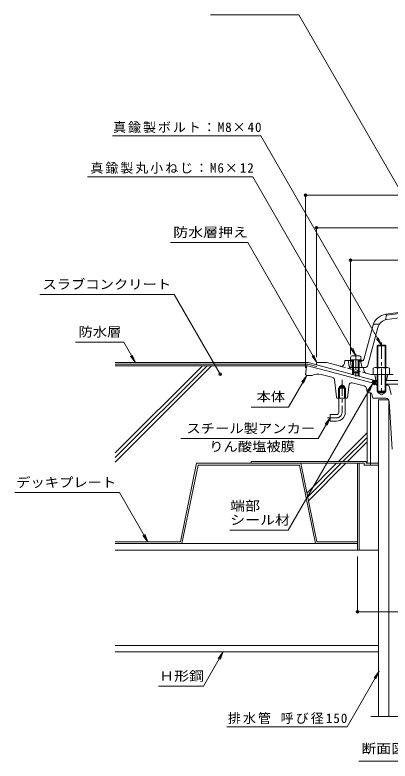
# Model space of a CAD drawing. Units: millimetres at full size, sheet at 1:3; details may follow other scales. Extents: x -699 to 802, y -582 to 582.
# Drawn here: x -699 to -352, y -511 to 178 of the extents above; entities that cross this region are included whole.
import ezdxf
from ezdxf.enums import TextEntityAlignment as Align

# ---------------------------------------------------------------- set-up
doc = ezdxf.new("R2010")
doc.units = ezdxf.units.MM
doc.header["$LTSCALE"] = 3
doc.header["$PDMODE"] = 32
doc.header["$PDSIZE"] = 2.4
doc.linetypes.add('CHAIN1', pattern=[8, 5, -1, 1, -1])
doc.linetypes.add('DASHED1', pattern=[1.8, 1.2, -0.6])
for name, color, linetype, lineweight in [('0-0_通り芯', 3, 'Continuous', 9), ('0-1_躯体', 2, 'Continuous', 9), ('0-2_仕上', 6, 'Continuous', 9), ('0-3_建具', 4, 'Continuous', 9), ('0-4_その他', 7, 'Continuous', 9), ('0-5_寸法', 7, 'Continuous', 9), ('0-6_ハッチ', 6, 'Continuous', 9), ('0-8_041', 4, 'Continuous', 9), ('0-9_051', 2, 'DASHED1', 9), ('0-A_061', 4, 'Continuous', 9), ('0-B_062', 1, 'Continuous', 5), ('0-C_084', 5, 'Continuous', 5), ('0-E_090', 4, 'Continuous', 9), ('0-F_092', 6, 'Continuous', 9)]:
    doc.layers.add(name, color=color, linetype=linetype, lineweight=lineweight)
doc.styles.add('ＭＳ ゴシック', font='')
doc.styles.get('ＭＳ ゴシック').set_extended_font_data('MS Gothic')

msp = doc.modelspace()

# ---------------------------------------------------------------- linework, layer by layer
at = {"layer": '0-0_通り芯'}
for p, q in [((-429.373, -146.973), (-430.263, -154.097)), ((-368.953, -161.989), (-428.263, -146.097)), ((-404.924, -157.009), (-415.995, -154.043)), ((-403.477, -158.818), (-401.72, -175.203)), ((-398.996, -176.097), (-398.996, -165.097)), ((-394.276, -165.097), (-396.636, -163.734)), ((-394.276, -176.097), (-394.276, -165.097)), ((-389.926, -163.46), (-391.507, -175.23)), ((-376.121, -164.727), (-387.402, -161.704)), ((-368.246, -163.213), (-368.954, -161.989)), ((-368.246, -163.213), (-366.798, -163.602)), ((-366.798, -163.602), (-365.615, -162.919)), ((-365.294, -163.112), (-364.263, -163.112)), ((-364.58, -164.097), (-363.587, -164.097)), ((-356.94, -164.097), (-354.054, -164.097)), ((-356.263, -163.112), (-195.232, -163.112)), ((-351.263, -172.687), (-353.08, -164.87)), ((-373.94, -167.121), (-373.405, -170.265)), ((-372.419, -171.097), (-370.083, -171.097)), ((-368.424, -175.293), (-369.102, -171.901)), ((-363.587, -171.097), (-363.587, -170.097)), ((-363.587, -171.097), (-360.263, -173.016)), ((-363.587, -171.097), (-356.94, -171.097)), ((-356.94, -171.097), (-360.263, -173.016)), ((-356.94, -170.097), (-356.94, -171.097)), ((-400.725, -176.097), (-392.498, -176.097)), ((-367.443, -176.097), (-356.082, -176.097)), ((-353.087, -178.91), (-350.322, -223.159)), ((-284.585, -469.821), (-369.943, -469.821))]:
    msp.add_line(p, q, dxfattribs=at)
for points in [[(-430.263, -154.097), (-429.263, -155.097), (-424.263, -155.097)], [(-394.276, -165.097), (-398.996, -165.097), (-396.636, -163.734)]]:
    msp.add_lwpolyline(points, dxfattribs=at)
for centre, radius, start, end in [((-428.38, -147.097), 1, 90, 172.87579), ((-418.842, -164.668), 11, 74.99992, 119.52835), ((-405.466, -159.031), 2, 6.12337, 75.00002), ((-387.944, -163.726), 2, 75.00023, 172.35054), ((-376.898, -167.625), 3, 9.66472, 74.99988), ((-366.48, -164.722), 2, 18.2177, 64.36868), ((-354.054, -165.097), 1, 13.08621, 90), ((-372.419, -170.097), 1, 189.66479, 270), ((-370.083, -172.097), 1, 11.30974, 90), ((-400.725, -175.097), 1, 186.12358, 270), ((-392.498, -175.097), 1, 270, 352.35046), ((-367.443, -175.097), 1, 191.30998, 270), ((-356.082, -179.097), 3, 3.57637, 90)]:
    msp.add_arc(centre, radius, start, end, dxfattribs=at)
at = {"layer": '0-1_躯体'}
for p, q in [((-419.943, -143.205), (-420.443, -144.205)), ((-410.652, -143.205), (-419.943, -143.205)), ((-398.153, -146.554), (-410.652, -143.205)), ((-394.415, -144.133), (-393.943, -141.205)), ((-390.943, -141.205), (-393.943, -141.205)), ((-389.911, -146.493), (-390.943, -141.205)), ((-387.943, -141.205), (-390.943, -141.205)), ((-419.029, -145.619), (-366.46, -159.705)), ((-386.943, -147.705), (-388.439, -147.705)), ((-377.756, -147.705), (-380.943, -147.705)), ((-376.777, -148.501), (-376.194, -151.3)), ((-386.943, -151.835), (-386.943, -154.217)), ((-386.073, -152.705), (-386.073, -154.45)), ((-381.813, -152.705), (-381.813, -155.591)), ((-380.943, -151.835), (-380.943, -155.824)), ((-374.754, -152.824), (-369.6, -154.205)), ((-364.263, -154.205), (-369.6, -154.205)), ((-366.443, -154.205), (-365.443, -159.705)), ((-349.278, -154.205), (-356.443, -154.205)), ((-354.443, -154.205), (-355.443, -159.705)), ((-364.263, -159.705), (-366.46, -159.705)), ((-280.443, -159.705), (-356.263, -159.705))]:
    msp.add_line(p, q, dxfattribs=at)
at = {"layer": '0-1_躯体', "linetype": 'DASHED1'}
for p, q in [((-397.925, -146.615), (-394.943, -147.414)), ((-388.237, -149.211), (-394.943, -147.414)), ((-389.911, -146.493), (-389.683, -147.663)), ((-388.237, -149.211), (-374.754, -152.824))]:
    msp.add_line(p, q, dxfattribs=at)
at = {"layer": '0-1_躯体'}
for centre, radius, start, end in [((-418.512, -143.687), 2, 194.99922, 254.99985), ((-397.377, -143.656), 3, 255.00002, 350.8508), ((-388.439, -146.205), 1.5, 191.04697, 270), ((-377.756, -148.705), 1, 11.76608, 90), ((-374.236, -150.892), 2, 191.76805, 254.99947)]:
    msp.add_arc(centre, radius, start, end, dxfattribs=at)
at = {"layer": '0-1_躯体', "linetype": 'DASHED1'}
msp.add_arc((-387.72, -147.279), 2, 191.0471, 254.99985, dxfattribs=at)
at = {"layer": '0-2_仕上'}
for p, q in [((-376.546, -140.223), (-368.288, -109.402)), ((-362.098, -107.705), (-367.722, -107.705)), ((-372.779, -145.481), (-363.458, -110.696)), ((-387.943, -141.205), (-388.943, -141.705)), ((-388.083, -146.869), (-388.943, -141.705)), ((-388.943, -141.705), (-386.943, -141.705)), ((-386.943, -141.205), (-387.943, -141.205)), ((-378.344, -141.205), (-380.943, -141.205)), ((-380.943, -141.705), (-378.478, -141.705)), ((-378.943, -141.205), (-379.443, -141.705)), ((-377.943, -147.705), (-379.443, -141.705)), ((-375.676, -147.705), (-387.096, -147.705))]:
    msp.add_line(p, q, dxfattribs=at)
msp.add_lwpolyline([(-356.443, -98.52), (-355.443, -99.374), (-356.443, -103.641)], dxfattribs=at)
for centre, radius, start, end in [((-280.443, -592.705), 500, 81.2916, 98.6993), ((-280.443, -592.705), 499, 94.30984, 98.64433), ((-353.799, -113.285), 15, 98.69931, 164.99992), ((-280.443, -592.705), 495, 81.29457, 98.6993), ((-353.799, -113.285), 10, 98.69939, 164.99992), ((-378.478, -139.705), 2, 270, 344.99928), ((-378.344, -139.205), 2, 270, 344.99947), ((-387.096, -146.705), 1, 189.46233, 270), ((-375.676, -144.705), 3, 270, 345.00014)]:
    msp.add_arc(centre, radius, start, end, dxfattribs=at)
at = {"layer": '0-3_建具'}
for p, q in [((-373.443, -171.097), (-370.443, -171.097)), ((-373.443, -171.097), (-373.443, -236.097)), ((-370.443, -171.097), (-370.443, -236.097)), ((-373.443, -236.097), (-370.443, -236.097))]:
    msp.add_line(p, q, dxfattribs=at)
at = {"layer": '0-4_その他'}
for p, q in [((-430.263, 12.195), (-430.263, -148.097)), ((-430.263, 11.295), (-130.263, 11.295)), ((-420.263, -17.805), (-420.263, -138.205)), ((-420.263, -18.705), (-140.263, -18.705)), ((-388.763, -47.805), (-388.763, -135.705)), ((-388.763, -48.705), (-171.763, -48.705)), ((-382.443, -373.977), (-382.443, -322.097)), ((-382.443, -373.077), (-178.443, -373.077))]:
    msp.add_line(p, q, dxfattribs=at)
for p in [(-430.263, 11.295), (-420.263, -18.705), (-388.763, -48.705), (-382.443, -373.077)]:
    msp.add_point(p, dxfattribs=at)
at = {"layer": '0-5_寸法'}
for p, q in [((-436.505, 177.601), (-517.949, 177.601)), ((-436.505, 177.601), (-280.443, -92.705)), ((-471.699, 65.916), (-608.658, 65.916)), ((-471.699, 65.916), (-360.263, -127.097)), ((-631.537, 28.118), (-478.982, 28.118)), ((-478.982, 28.118), (-383.763, -136.805)), ((-483.698, -32.466), (-554.911, -32.466)), ((-483.698, -32.466), (-419.763, -143.205)), ((-551.549, -80.391), (-675.721, -80.391)), ((-551.549, -80.391), (-509.134, -153.855)), ((-360.263, -127.097), (-364.829, -121.147)), ((-360.263, -127.097), (-363.133, -120.168)), ((-598.242, -124.308), (-642.738, -124.308)), ((-383.763, -136.805), (-386.633, -129.876)), ((-587.395, -143.097), (-590.265, -136.168)), ((-419.763, -143.205), (-424.329, -137.255)), ((-419.763, -143.205), (-422.633, -136.276)), ((-383.763, -136.805), (-388.329, -130.855)), ((-446.05, -184.172), (-429.263, -155.097)), ((-429.263, -155.097), (-433.829, -161.047)), ((-429.263, -155.097), (-432.133, -162.026)), ((-446.227, -297.74), (-368.402, -162.944)), ((-368.402, -162.944), (-372.968, -168.894)), ((-368.402, -162.944), (-371.272, -169.873)), ((-446.05, -184.172), (-480.475, -184.172)), ((-407.624, -194.097), (-412.189, -200.047)), ((-418.685, -213.256), (-545.325, -213.256)), ((-602.031, -263.129), (-698.657, -263.129)), ((-575.838, -308.497), (-578.708, -301.568)), ((-446.227, -297.74), (-500.203, -297.74)), ((-524.642, -441.773), (-506.354, -410.097)), ((-506.354, -410.097), (-510.92, -416.047)), ((-506.354, -410.097), (-509.224, -417.026)), ((-362.45, -427.944), (-367.016, -433.894)), ((-524.642, -441.773), (-565.984, -441.773)), ((-391.981, -479.093), (-502.851, -479.093)), ((-381.166, -510.808), (-198.286, -510.808))]:
    msp.add_line(p, q, dxfattribs=at)
for points in [[(-598.242, -124.308), (-587.395, -143.097), (-591.96, -137.147)], [(-418.685, -213.256), (-407.624, -194.097), (-410.494, -201.026)], [(-602.031, -263.129), (-575.838, -308.497), (-580.404, -302.547)], [(-391.981, -479.093), (-362.45, -427.944), (-365.32, -434.873)]]:
    msp.add_lwpolyline(points, dxfattribs=at)
msp.add_point((-509.134, -153.855), dxfattribs=at)
at = {"layer": '0-6_ハッチ'}
for p, q in [((-368.954, -161.989), (-368.204, -159.19)), ((-367.876, -163.313), (-368.854, -161.619)), ((-364.783, -159.815), (-368.852, -162.164)), ((-366.357, -159.684), (-368.698, -161.036)), ((-366.702, -163.547), (-368.525, -160.389)), ((-365.113, -161.045), (-368.402, -162.944)), ((-367.586, -159.355), (-368.369, -159.807)), ((-365.923, -163.097), (-368.174, -159.198)), ((-365.442, -162.274), (-367.442, -163.429)), ((-365.416, -162.175), (-366.944, -159.527)), ((-365.086, -160.946), (-365.802, -159.705)), ((-365.615, -162.919), (-364.754, -159.705)), ((-364.757, -159.716), (-364.763, -159.705))]:
    msp.add_line(p, q, dxfattribs=at)
at = {"layer": '0-8_041'}
for p, q in [((-386.769, -136.805), (-381.117, -136.805)), ((-388.762, -138.631), (-388.943, -140.705)), ((-388.943, -140.705), (-378.943, -140.705)), ((-386.943, -140.705), (-386.943, -151.835)), ((-386.073, -140.705), (-386.073, -152.705)), ((-381.813, -140.705), (-381.813, -152.705)), ((-380.943, -140.705), (-380.943, -151.835)), ((-379.125, -138.631), (-378.943, -140.705)), ((-386.073, -152.705), (-386.943, -151.835)), ((-386.943, -151.835), (-380.943, -151.835)), ((-386.073, -152.705), (-381.813, -152.705)), ((-381.813, -152.705), (-380.943, -151.835))]:
    msp.add_line(p, q, dxfattribs=at)
at = {"layer": '0-8_041', "linetype": 'CHAIN1'}
msp.add_line((-383.943, -134.98), (-383.943, -156.983), dxfattribs=at)
at = {"layer": '0-8_041', "color": 2}
for p, q in [((-353.443, -177.668), (-362.943, -177.668)), ((-362.943, -469.792), (-362.943, -177.668)), ((-353.443, -469.792), (-353.443, -177.668))]:
    msp.add_line(p, q, dxfattribs=at)
at = {"layer": '0-8_041'}
for centre, start, end in [((-386.769, -138.805), 90, 174.99998), ((-381.117, -138.805), 5.00002, 90)]:
    msp.add_arc(centre, 2, start, end, dxfattribs=at)
at = {"layer": '0-9_051', "linetype": 'Continuous'}
for p, q in [((-480.443, -234.497), (-480.443, -236.097)), ((-382.443, -236.097), (-382.443, -316.097)), ((-380.843, -236.097), (-380.843, -316.097)), ((-376.043, -237.697), (-362.943, -237.697)), ((-374.443, -236.097), (-362.943, -236.097)), ((-370.443, -236.097), (-370.443, -237.697)), ((-382.443, -316.097), (-362.943, -316.097))]:
    msp.add_line(p, q, dxfattribs=at)
for points in [[(-480.443, -234.497), (-374.443, -234.497), (-374.443, -236.097)], [(-480.443, -236.097), (-376.043, -236.097), (-376.043, -237.697)]]:
    msp.add_lwpolyline(points, dxfattribs=at)
at = {"layer": '0-A_061'}
for p, q in [((-364.263, -147.705), (-364.263, -127.773)), ((-363.587, -147.705), (-363.587, -127.097)), ((-356.94, -147.705), (-356.94, -127.097)), ((-356.263, -147.705), (-356.263, -127.773)), ((-367.763, -148.427), (-367.763, -154.205)), ((-365.887, -147.705), (-354.64, -147.705)), ((-364.01, -148.427), (-364.01, -154.205)), ((-356.516, -148.427), (-356.516, -154.205)), ((-352.763, -148.427), (-352.763, -154.205)), ((-364.263, -154.205), (-364.01, -154.205)), ((-364.263, -154.205), (-364.263, -169.42)), ((-356.263, -154.205), (-364.01, -154.205)), ((-363.587, -154.205), (-363.587, -170.097)), ((-356.94, -154.205), (-356.94, -170.097)), ((-356.263, -154.205), (-356.263, -169.42)), ((-398.984, -166.097), (-399.799, -166.897)), ((-393.449, -166.897), (-399.799, -166.897)), ((-399.799, -176.097), (-399.799, -166.897)), ((-398.984, -176.097), (-398.984, -168.097)), ((-394.264, -176.097), (-394.264, -168.097)), ((-363.587, -170.097), (-356.94, -170.097)), ((-356.94, -170.097), (-356.263, -169.42)), ((-399.624, -189.097), (-399.624, -176.097)), ((-393.624, -189.097), (-393.624, -176.097)), ((-407.624, -191.097), (-407.624, -197.097)), ((-401.624, -191.097), (-407.624, -191.097)), ((-401.624, -197.097), (-407.624, -197.097))]:
    msp.add_line(p, q, dxfattribs=at)
at = {"layer": '0-A_061', "linetype": 'CHAIN1'}
for p, q in [((-360.263, -124.705), (-360.263, -172.385)), ((-396.624, -158.92), (-396.624, -189.132)), ((-401.624, -194.097), (-409.922, -194.097))]:
    msp.add_line(p, q, dxfattribs=at)
at = {"layer": '0-A_061'}
msp.add_lwpolyline([(-356.263, -127.773), (-364.263, -127.773), (-363.587, -127.097), (-356.94, -127.097)], close=True, dxfattribs=at)
for points in [[(-393.449, -176.097), (-393.449, -166.897), (-394.264, -166.097), (-398.984, -166.097)], [(-356.263, -169.42), (-364.263, -169.42), (-363.587, -170.097)]]:
    msp.add_lwpolyline(points, dxfattribs=at)
for centre, radius, start, end in [((-365.887, -150.505), 2.8, 47.92557, 132.07463), ((-360.263, -157.795), 10.089, 68.19786, 111.80214), ((-354.64, -150.505), 2.8, 47.92572, 132.07428), ((-401.624, -189.097), 8, 270, 0), ((-401.624, -189.097), 2, 270, 0)]:
    msp.add_arc(centre, radius, start, end, dxfattribs=at)
at = {"layer": '0-A_061', "linetype": 'CHAIN1'}
msp.add_arc((-401.624, -189.097), 5, 270, 0, dxfattribs=at)
at = {"layer": '0-B_062'}
for p, q in [((-530.896, -236.097), (-545.732, -308.497)), ((-529.591, -237.697), (-544.427, -310.097)), ((-434.696, -236.097), (-530.896, -236.097)), ((-436.002, -237.697), (-529.591, -237.697)), ((-436.002, -237.697), (-421.165, -310.097)), ((-434.696, -236.097), (-419.86, -308.497)), ((-605.943, -308.497), (-545.732, -308.497)), ((-382.443, -308.497), (-419.86, -308.497)), ((-605.943, -310.097), (-544.427, -310.097)), ((-382.443, -310.097), (-421.165, -310.097))]:
    msp.add_line(p, q, dxfattribs=at)
at = {"layer": '0-C_084'}
for p, q in [((-382.443, -310.097), (-605.943, -310.097)), ((-382.443, -316.097), (-605.943, -316.097)), ((-362.943, -404.097), (-605.943, -404.097)), ((-362.943, -410.097), (-605.943, -410.097))]:
    msp.add_line(p, q, dxfattribs=at)
at = {"layer": '0-E_090'}
for p, q in [((-605.943, -143.097), (-427.868, -143.097)), ((-419.432, -145.357), (-427.868, -143.097)), ((-605.943, -144.597), (-428.066, -144.597)), ((-419.821, -146.806), (-428.066, -144.597))]:
    msp.add_line(p, q, dxfattribs=at)
at = {"layer": '0-F_092'}
for p, q in [((-428.263, -146.097), (-605.943, -146.097)), ((-525.516, -146.097), (-605.943, -226.524)), ((-521.273, -146.097), (-605.943, -230.767)), ((-517.031, -146.097), (-605.943, -235.009)), ((-373.443, -207.925), (-400.015, -234.497)), ((-373.443, -212.168), (-395.773, -234.497)), ((-373.443, -216.41), (-391.53, -234.497)), ((-401.615, -236.097), (-429.07, -263.552)), ((-397.373, -236.097), (-428.349, -267.073)), ((-393.13, -236.097), (-427.627, -270.594))]:
    msp.add_line(p, q, dxfattribs=at)

# ---------------------------------------------------------------- texts
at = {"layer": '0-5_寸法', "color": 2, "style": 'ＭＳ ゴシック'}
for s, width, p in [('防水層押え', 1.15, (-552.454, -29.946)), ('スラブコンクリート', 1.1, (-673.228, -77.971)), ('防水層', 1.1, (-639.998, -121.787)), ('本体', 1.1, (-475.579, -181.651)), ('スチール製アンカー', 1.1, (-540.269, -210.924)), ('りん酸塩被膜', 1.1, (-519.269, -227.675)), ('デッキプレート', 1.1, (-697.488, -260.709)), ('端部', 1.15, (-499.923, -282.355)), ('シール材', 1.15, (-499.923, -295.32)), ('Ｈ形鋼', 1.15, (-565.454, -439.353)), ('断面図（納まり） Ｓ＝１：３', 1.15, (-378.823, -506.308))]:
    msp.add_text(s, height=8.798, dxfattribs=dict(at, width=width)).set_placement(p, align=Align.BOTTOM_LEFT)
at = {"layer": '0-5_寸法', "color": 2, "char_height": 8.798, "attachment_point": 7, "style": 'ＭＳ ゴシック'}
for s, insert in [('\\T1.15;真鍮製ボルト：M8×40', (-607.987, 68.635)), ('\\T1.15;真鍮製丸小ねじ：M6×12', (-628.95, 31.073)), ('\\T1.16;排水管\\~呼び径150', (-502.071, -476.673))]:
    msp.add_mtext(s, dxfattribs=dict(at, insert=insert))

doc.saveas('drawing.dxf')
